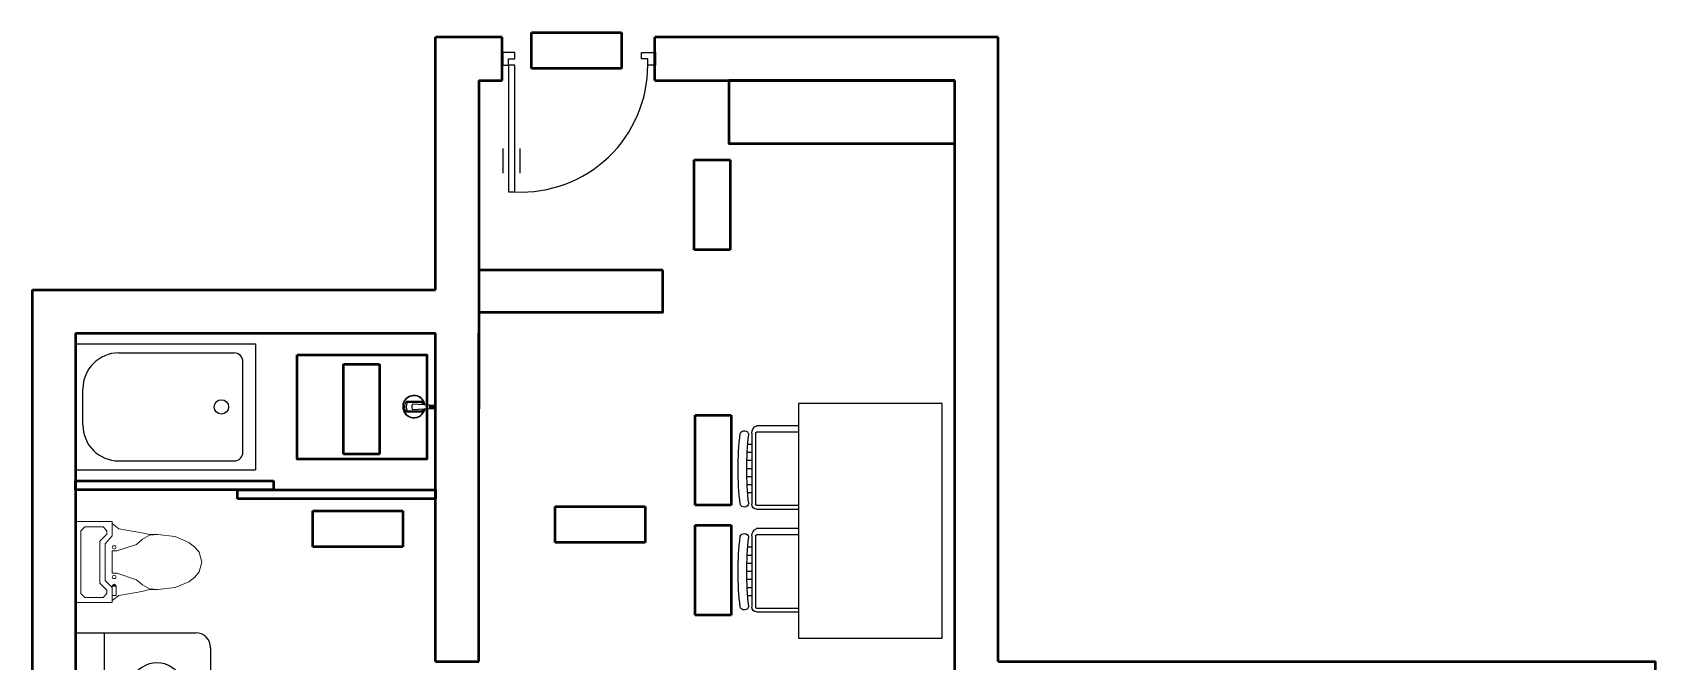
# Model space of a CAD drawing. Header units: millimetres. Extents: x 28348 to 63692, y 9134 to 33912.
# Drawn here: x 28348 to 37369, y 14820 to 18313 of the extents above; entities that cross this region are included whole.
import ezdxf

# ---------------------------------------------------------------- set-up
doc = ezdxf.new("R2010")
doc.units = ezdxf.units.MM
for name, color, linetype in [('door', 40, 'Continuous'), ('wall', 7, 'Continuous'), ('人体', 7, 'Continuous'), ('家具', 6, 'Continuous')]:
    doc.layers.add(name, color=color, linetype=linetype)

# ---------------------------------------------------------------- blocks, each defined once
blk = doc.blocks.new('洗脸盆3')
at = {"layer": '家具'}
for p, q in [((39679.3, 14063), (39679.6, 15062.9)), ((39679.6, 15062.9), (40346.1, 15062.8)), ((39839.3, 14060.3), (39839.5, 15060.2)), ((40429.5, 14979.4), (40429.2, 14146.2)), ((40345.9, 14062.9), (39679.3, 14063)), ((39679.3, 14063), (39839.3, 14063))]:
    blk.add_line(p, q, dxfattribs=at)
for centre, radius in [((39759.4, 14696.3), 33.3), ((39759.4, 14563), 50), ((39759.4, 14429.6), 33.3)]:
    blk.add_circle(centre, radius, dxfattribs=at)
for centre, start, end in [((40346.1, 14979.4), 359.98596, 89.98596), ((40345.9, 14146.2), 269.98596, 359.98596)]:
    blk.add_arc(centre, 83.3, start, end, dxfattribs=at)
at = {"layer": '家具', "extrusion": (0, 0, -1)}
blk.add_ellipse((40131.1, 14562.9), major_axis=(0.1, 333.3), ratio=0.642119, dxfattribs=at)
blk = doc.blocks.new('坐便器2')
at = {"layer": '家具'}
blk.add_line((37523.7, 15377.8), (37523.7, 14927.8), dxfattribs=at)
at = {"layer": '家具', "lineweight": 13}
for p, q in [((37523.7, 15377.8), (37726.9, 15377.8)), ((37574.5, 15348.8), (37552.7, 15327)), ((37574.5, 15348.8), (37676.1, 15348.8)), ((37697.9, 15327), (37676.1, 15348.8)), ((37726.9, 15377.8), (37726.9, 15298)), ((37763.2, 15337.9), (37726.9, 15366.9)), ((37891.4, 15316.1), (37763.2, 15337.9)), ((37552.7, 15327), (37552.7, 14978.6)), ((37658, 15268.9), (37697.9, 15308.8)), ((37658, 15036.7), (37658, 15268.9)), ((37726.9, 15298), (37687, 15254.4)), ((37687, 15051.2), (37687, 15254.4)), ((37697.9, 15308.8), (37697.9, 15327)), ((37862.4, 15250.8), (37752.3, 15214.5)), ((37862.4, 15250.8), (37895, 15279.8)), ((37934.9, 15305.2), (37891.4, 15316.1)), ((37895, 15279.8), (37934.9, 15301.6)), ((37934.9, 15301.6), (37978.5, 15305.2)), ((37978.5, 15305.2), (37934.9, 15305.2)), ((38076.5, 15294.3), (37978.5, 15305.2)), ((38152.7, 15261.7), (38076.5, 15294.3)), ((38185.3, 15236.3), (38152.7, 15261.7)), ((37730.6, 15243.5), (37726.9, 15236.3)), ((37726.9, 15236.3), (37730.6, 15229)), ((37726.9, 15214.5), (37726.9, 15091.1)), ((37752.3, 15214.5), (37726.9, 15214.5)), ((37737.8, 15243.5), (37730.6, 15243.5)), ((37730.6, 15229), (37737.8, 15225.4)), ((37745.1, 15243.5), (37737.8, 15243.5)), ((37737.8, 15225.4), (37745.1, 15229)), ((37748.7, 15236.3), (37745.1, 15243.5)), ((37745.1, 15229), (37748.7, 15236.3)), ((38210.8, 15207.2), (38185.3, 15236.3)), ((38225.3, 15152.8), (38210.8, 15207.2)), ((37726.9, 15091.1), (37752.3, 15091.1)), ((37730.6, 15076.6), (37726.9, 15069.3)), ((37726.9, 15069.3), (37730.6, 15062.1)), ((37737.8, 15080.2), (37730.6, 15076.6)), ((37745.1, 15076.6), (37737.8, 15080.2)), ((37748.7, 15069.3), (37745.1, 15076.6)), ((37745.1, 15062.1), (37748.7, 15069.3)), ((37862.4, 15054.8), (37752.3, 15091.1)), ((38152.7, 15043.9), (38185.3, 15069.3)), ((38185.3, 15069.3), (38210.8, 15098.4)), ((38210.8, 15098.4), (38225.3, 15152.8)), ((37552.7, 14978.6), (37574.5, 14956.8)), ((37697.9, 14996.7), (37658, 15036.7)), ((37676.1, 14956.8), (37697.9, 14978.6)), ((37726.9, 15011.3), (37687, 15051.2)), ((37697.9, 14978.6), (37697.9, 14996.7)), ((37726.9, 15018.5), (37730.6, 15025.8)), ((37745.1, 15025.8), (37726.9, 15018.5)), ((37748.7, 15018.5), (37726.9, 15018.5)), ((37726.9, 15018.5), (37726.9, 15011.3)), ((37726.9, 14927.8), (37726.9, 15011.3)), ((37730.6, 15062.1), (37737.8, 15062.1)), ((37737.8, 15029.4), (37730.6, 15025.8)), ((37730.6, 15025.8), (37745.1, 15025.8)), ((37737.8, 15062.1), (37745.1, 15062.1)), ((37737.8, 15029.4), (37745.1, 15025.8)), ((37748.7, 15018.5), (37737.8, 15029.4)), ((37745.1, 15025.8), (37748.7, 15018.5)), ((37748.7, 14967.7), (37748.7, 15018.5)), ((37763.2, 14967.7), (37891.4, 14989.5)), ((37895, 15025.8), (37862.4, 15054.8)), ((37891.4, 14989.5), (37934.9, 15000.4)), ((37934.9, 15004), (37895, 15025.8)), ((37934.9, 15004), (37978.5, 15000.4)), ((37934.9, 15000.4), (37978.5, 15000.4)), ((37978.5, 15000.4), (38076.5, 15011.3)), ((38076.5, 15011.3), (38152.7, 15043.9)), ((37726.9, 14927.8), (37523.7, 14927.8)), ((37676.1, 14956.8), (37574.5, 14956.8)), ((37763.2, 14967.7), (37726.9, 14938.7)), ((37726.9, 14967.7), (37748.7, 14967.7))]:
    blk.add_line(p, q, dxfattribs=at)
blk = doc.blocks.new('推拉门3')
at = {"layer": 'door', "color": 4, "lineweight": 50}
for p, q in [((36360, 15970), (36360, 16020)), ((36360, 16020), (37460, 16020)), ((37460, 15970), (36360, 15970)), ((37260, 15920), (37260, 15970)), ((37260, 15970), (38360, 15970)), ((37460, 16020), (37460, 15970)), ((38360, 15970), (38360, 15920)), ((38360, 15920), (37260, 15920))]:
    blk.add_line(p, q, dxfattribs=at)
blk = doc.blocks.new('浴盆3')
at = {"layer": 'door', "color": 6}
for p, q in [((36360, 16080), (36360, 16780)), ((36360, 16780), (37360, 16780)), ((37360, 16780), (37360, 16080)), ((36360, 16080), (37360, 16080))]:
    blk.add_line(p, q, dxfattribs=at)
at = {"layer": 'door', "color": 8}
for p, q in [((36600, 16730), (37240, 16730)), ((37290, 16180), (37290, 16680)), ((36400, 16330), (36400, 16530)), ((36600, 16130), (37240, 16130))]:
    blk.add_line(p, q, dxfattribs=at)
blk.add_circle((37170, 16430), 40, dxfattribs=at)
for centre, radius, start, end in [((36600, 16530), 200, 90, 180), ((37240, 16680), 50, 0, 90), ((36600, 16330), 200, 180, 270), ((37240, 16180), 50, 270, 0)]:
    blk.add_arc(centre, radius, start, end, dxfattribs=at)
blk = doc.blocks.new('花洒')
at = {"layer": '家具', "color": 6, "lineweight": 50}
for p, q in [((37945, 16452), (37945, 16429)), ((37945, 16452), (38004, 16452)), ((37945, 16429), (38004, 16429)), ((38004, 16429), (38004, 16452))]:
    blk.add_line(p, q, dxfattribs=at)
at = {"layer": '家具', "color": 6, "flags": 128}
for points in [[(37856, 16499), (37678, 16499)], [(37852, 16490), (37691, 16490)], [(37678, 16385), (37678, 16385), (37856, 16385)], [(37852, 16391), (37693, 16391)]]:
    blk.add_lwpolyline(points, dxfattribs=at)
blk.add_lwpolyline([(37749, 16412), (37938, 16423, 0.396645), (37945, 16430), (37945, 16451, 0.396645), (37938, 16458), (37749, 16469)], format="xyb", dxfattribs=at)
at = {"layer": '家具', "color": 6}
for centre, radius, start, end in [((37765, 16443), 125, 8.0465, 349.4098), ((37765, 16443), 121, 8.0465, 349.4098), ((37754, 16442), 95.3, 143.1228, 216.8772), ((37773, 16442), 95.3, 149.6264, 212.5616), ((37793, 16440), 53, 147.1638, 212.8362), ((37780, 16442), 86.3, 13.5655, 33.9441), ((37780, 16439), 86.3, 326.0559, 346.4345), ((37780, 16442), 95.3, 11.9153, 36.8772), ((37780, 16442), 95.3, 323.1228, 346.1433)]:
    blk.add_arc(centre, radius, start, end, dxfattribs=at)
blk = doc.blocks.new('门1')
at = {"layer": 'door'}
for p, q in [((44350.7, 18055.7), (44309.3, 18055.7)), ((44350.7, 18035), (44350.7, 18055.7)), ((44765, 18055.7), (44809.3, 18055.7)), ((44765, 18035), (44765, 18055.7)), ((44309.3, 18014.2), (44330, 18014.2)), ((44330, 18014.2), (44330, 18035)), ((44330, 18035), (44350.7, 18035)), ((44330, 18014.2), (44330, 17600)), ((44350.7, 18014.2), (44330, 18014.2)), ((44350.7, 17600), (44350.7, 18014.2)), ((44785.7, 18035), (44765, 18035)), ((44785.7, 18014.2), (44785.7, 18035)), ((44809.3, 18014.2), (44785.7, 18014.2)), ((44312.5, 17661.8), (44312.5, 17741.5)), ((44368.2, 17661.8), (44368.2, 17741.5)), ((44330, 17600), (44350.7, 17600))]:
    blk.add_line(p, q, dxfattribs=at)
at = {"layer": 'door', "lineweight": 50}
for p, q in [((44309.3, 18055.7), (44309.3, 18014.2)), ((44809.3, 18055.7), (44809.3, 18014.2))]:
    blk.add_line(p, q, dxfattribs=at)
at = {"layer": 'door', "linetype": 'ByBlock'}
blk.add_arc((44371.4, 18013.7), 414.2, 267.134, 0.0717, dxfattribs=at)

msp = doc.modelspace()

# ---------------------------------------------------------------- linework, layer by layer
at = {"layer": 'door', "color": 7, "lineweight": 50}
for p, q in [((31808, 18047), (31808, 18287)), ((33715.2, 18047), (33715.2, 18287)), ((33715.2, 14820), (37369, 14820)), ((37369, 10453), (37369, 14820))]:
    msp.add_line(p, q, dxfattribs=at)
at = {"layer": 'wall', "color": 7, "lineweight": 50}
for p, q in [((30588, 16884), (30588, 18287)), ((30958, 18287), (30588, 18287)), ((30958, 18047), (30958, 18287)), ((33715.2, 18287), (31808, 18287)), ((33715.2, 14820), (33715.2, 18287)), ((30828, 18047), (30958, 18047)), ((31808, 18047), (33475.2, 18047)), ((33475.2, 14450), (33475.2, 18047))]:
    msp.add_line(p, q, dxfattribs=at)
at = {"layer": 'wall', "lineweight": 50}
for p, q in [((30828, 18047), (30828, 16223)), ((28348, 10453), (28348, 16884)), ((28348, 16884), (30588, 16884)), ((28588, 16644), (28588, 13840)), ((28588, 16644), (30588, 16644)), ((30588, 14820), (30588, 16644)), ((30828, 14820), (30828, 16644)), ((30588, 14820), (30828, 14820))]:
    msp.add_line(p, q, dxfattribs=at)
at = {"layer": '人体', "color": 7, "lineweight": 50}
for p, q in [((31122, 18113), (31122, 18313)), ((31122, 18313), (31622, 18313)), ((31622, 18313), (31622, 18113)), ((31622, 18113), (31122, 18113)), ((32026, 17106), (32026, 17606)), ((32026, 17606), (32226, 17606)), ((32226, 17606), (32226, 17106)), ((32226, 17106), (32026, 17106)), ((30076, 15972), (30076, 16472)), ((30076, 16472), (30276, 16472)), ((30276, 16472), (30276, 15972)), ((32031, 15688), (32031, 16188)), ((32031, 16188), (32231, 16188)), ((32231, 16188), (32231, 15688)), ((30276, 15972), (30076, 15972)), ((29906, 15457), (29906, 15657)), ((29906, 15657), (30406, 15657)), ((30406, 15657), (30406, 15457)), ((31254, 15481), (31254, 15681)), ((31254, 15681), (31754, 15681)), ((31754, 15681), (31754, 15481)), ((32231, 15688), (32031, 15688)), ((32031, 15078), (32031, 15578)), ((32031, 15578), (32231, 15578)), ((32231, 15578), (32231, 15078)), ((30406, 15457), (29906, 15457)), ((31754, 15481), (31254, 15481)), ((32231, 15078), (32031, 15078))]:
    msp.add_line(p, q, dxfattribs=at)
at = {"layer": '人体', "color": 251, "lineweight": 50}
msp.add_lwpolyline([(29818.5, 16523.5), (30540.5, 16523.5), (30540.5, 15944.5), (29818.5, 15944.5)], close=True, dxfattribs=at)
at = {"layer": '家具'}
for p, q in [((33404, 16253), (32605.8, 16253)), ((32605.8, 16253), (32605.8, 14950.1)), ((33404, 14950.1), (33404, 16253)), ((32346.1, 16088.4), (32346.1, 15693.3)), ((32367.4, 16088.4), (32367.4, 15693.3)), ((32605.8, 16129), (32373.1, 16129)), ((32603.4, 16094.1), (32373.1, 16094.1)), ((32346.1, 16025.5), (32321.1, 16025.5)), ((32346.1, 15980.6), (32321.1, 15980.6)), ((32346.1, 15935.7), (32321.1, 15935.7)), ((32346.1, 15890.8), (32321.1, 15890.8)), ((32346.1, 15845.9), (32321.1, 15845.9)), ((32346.1, 15801), (32321.1, 15801)), ((32346.1, 15756.1), (32321.1, 15756.1)), ((32373.1, 15687.6), (32603.4, 15687.6)), ((32373.1, 15666.3), (32605.8, 15666.3)), ((32346.1, 15517.3), (32346.1, 15122.3)), ((32367.4, 15517.3), (32367.4, 15122.3)), ((32605.8, 15558), (32373.1, 15558)), ((32603.4, 15523.1), (32373.1, 15523.1)), ((32346.1, 15454.5), (32321.1, 15454.5)), ((32346.1, 15409.6), (32321.1, 15409.6)), ((32346.1, 15364.7), (32321.1, 15364.7)), ((32346.1, 15319.8), (32321.1, 15319.8)), ((32346.1, 15274.9), (32321.1, 15274.9)), ((32346.1, 15230), (32321.1, 15230)), ((32346.1, 15185.1), (32321.1, 15185.1)), ((32373.1, 15116.5), (32603.4, 15116.5)), ((32373.1, 15095.3), (32605.8, 15095.3)), ((32605.8, 14950.1), (33404, 14950.1))]:
    msp.add_line(p, q, dxfattribs=at)
at = {"layer": '家具', "color": 6, "lineweight": 50}
for points in [[(33475.2, 18047), (32219, 18047), (32219, 17697), (33475.2, 17697)], [(31851, 16994), (30828, 16994), (30828, 16760), (31851, 16760)]]:
    msp.add_lwpolyline(points, close=True, dxfattribs=at)
at = {"layer": '家具', "extrusion": (0, 0, -1)}
for centre, major_axis, start_param, end_param in [((34047.9, 15889.6), (1777.6, 0), 3.03073, 3.252457), ((32304.2, 16076.5), (18.8, 16.6), 4.264861, 6.827676), ((34047.9, 15889.6), (0, 1729.7), 4.601525, 4.823251), ((32387.8, 16090.1), (12.7, 39.7), 4.362036, 5.613535), ((32373.1, 16088.4), (4.05, 4.05), 3.926991, 5.497787), ((32304.2, 15702.6), (18.8, -16.6), -0.54449, 2.018324), ((32373.1, 15693.3), (12, 24.1), 2.67994, 4.250736), ((32373.1, 15693.3), (0.03, -5.72), 0.004983, 1.57578), ((32304.2, 15505.4), (18.8, 16.6), 4.264861, 6.827676), ((32387.8, 15519), (12.7, 39.7), 4.362036, 5.613535), ((32373.1, 15517.3), (4.05, 4.05), 3.926991, 5.497787), ((34047.9, 15318.5), (1777.6, 0), 3.03073, 3.252457), ((34047.9, 15318.5), (0, 1729.7), 4.601525, 4.823251), ((32304.2, 15131.6), (18.8, -16.6), -0.54449, 2.018324), ((32373.1, 15122.3), (12, 24.1), 2.67994, 4.250736), ((32373.1, 15122.3), (0.03, -5.72), 0.004983, 1.57578)]:
    msp.add_ellipse(centre, major_axis=major_axis, ratio=1, start_param=start_param, end_param=end_param, dxfattribs=at)

# ---------------------------------------------------------------- block references
at = {"layer": 'door', "lineweight": 50, "xscale": 1.7, "yscale": 1.7, "zscale": 1.7}
msp.add_blockref('门1', (-44367.8, -12492.4), dxfattribs=at)
at = {"layer": 'door', "color": 4, "lineweight": 50}
msp.add_blockref('推拉门3', (-7772, -196), dxfattribs=at)
at = {"layer": '家具', "color": 4, "lineweight": 50}
msp.add_blockref('浴盆3', (-7772, -196), dxfattribs=at)
at = {"layer": '家具', "color": 6, "lineweight": 50, "xscale": 0.5, "yscale": 0.5, "zscale": 0.5}
msp.add_blockref('花洒', (11585.9, 8013.8), dxfattribs=at)
at = {"layer": '家具', "lineweight": 50}
for name, p in [('坐便器2', (-8935.7, 219.2)), ('洗脸盆3', (-11091.3, -83))]:
    msp.add_blockref(name, p, dxfattribs=at)

doc.saveas('drawing.dxf')
